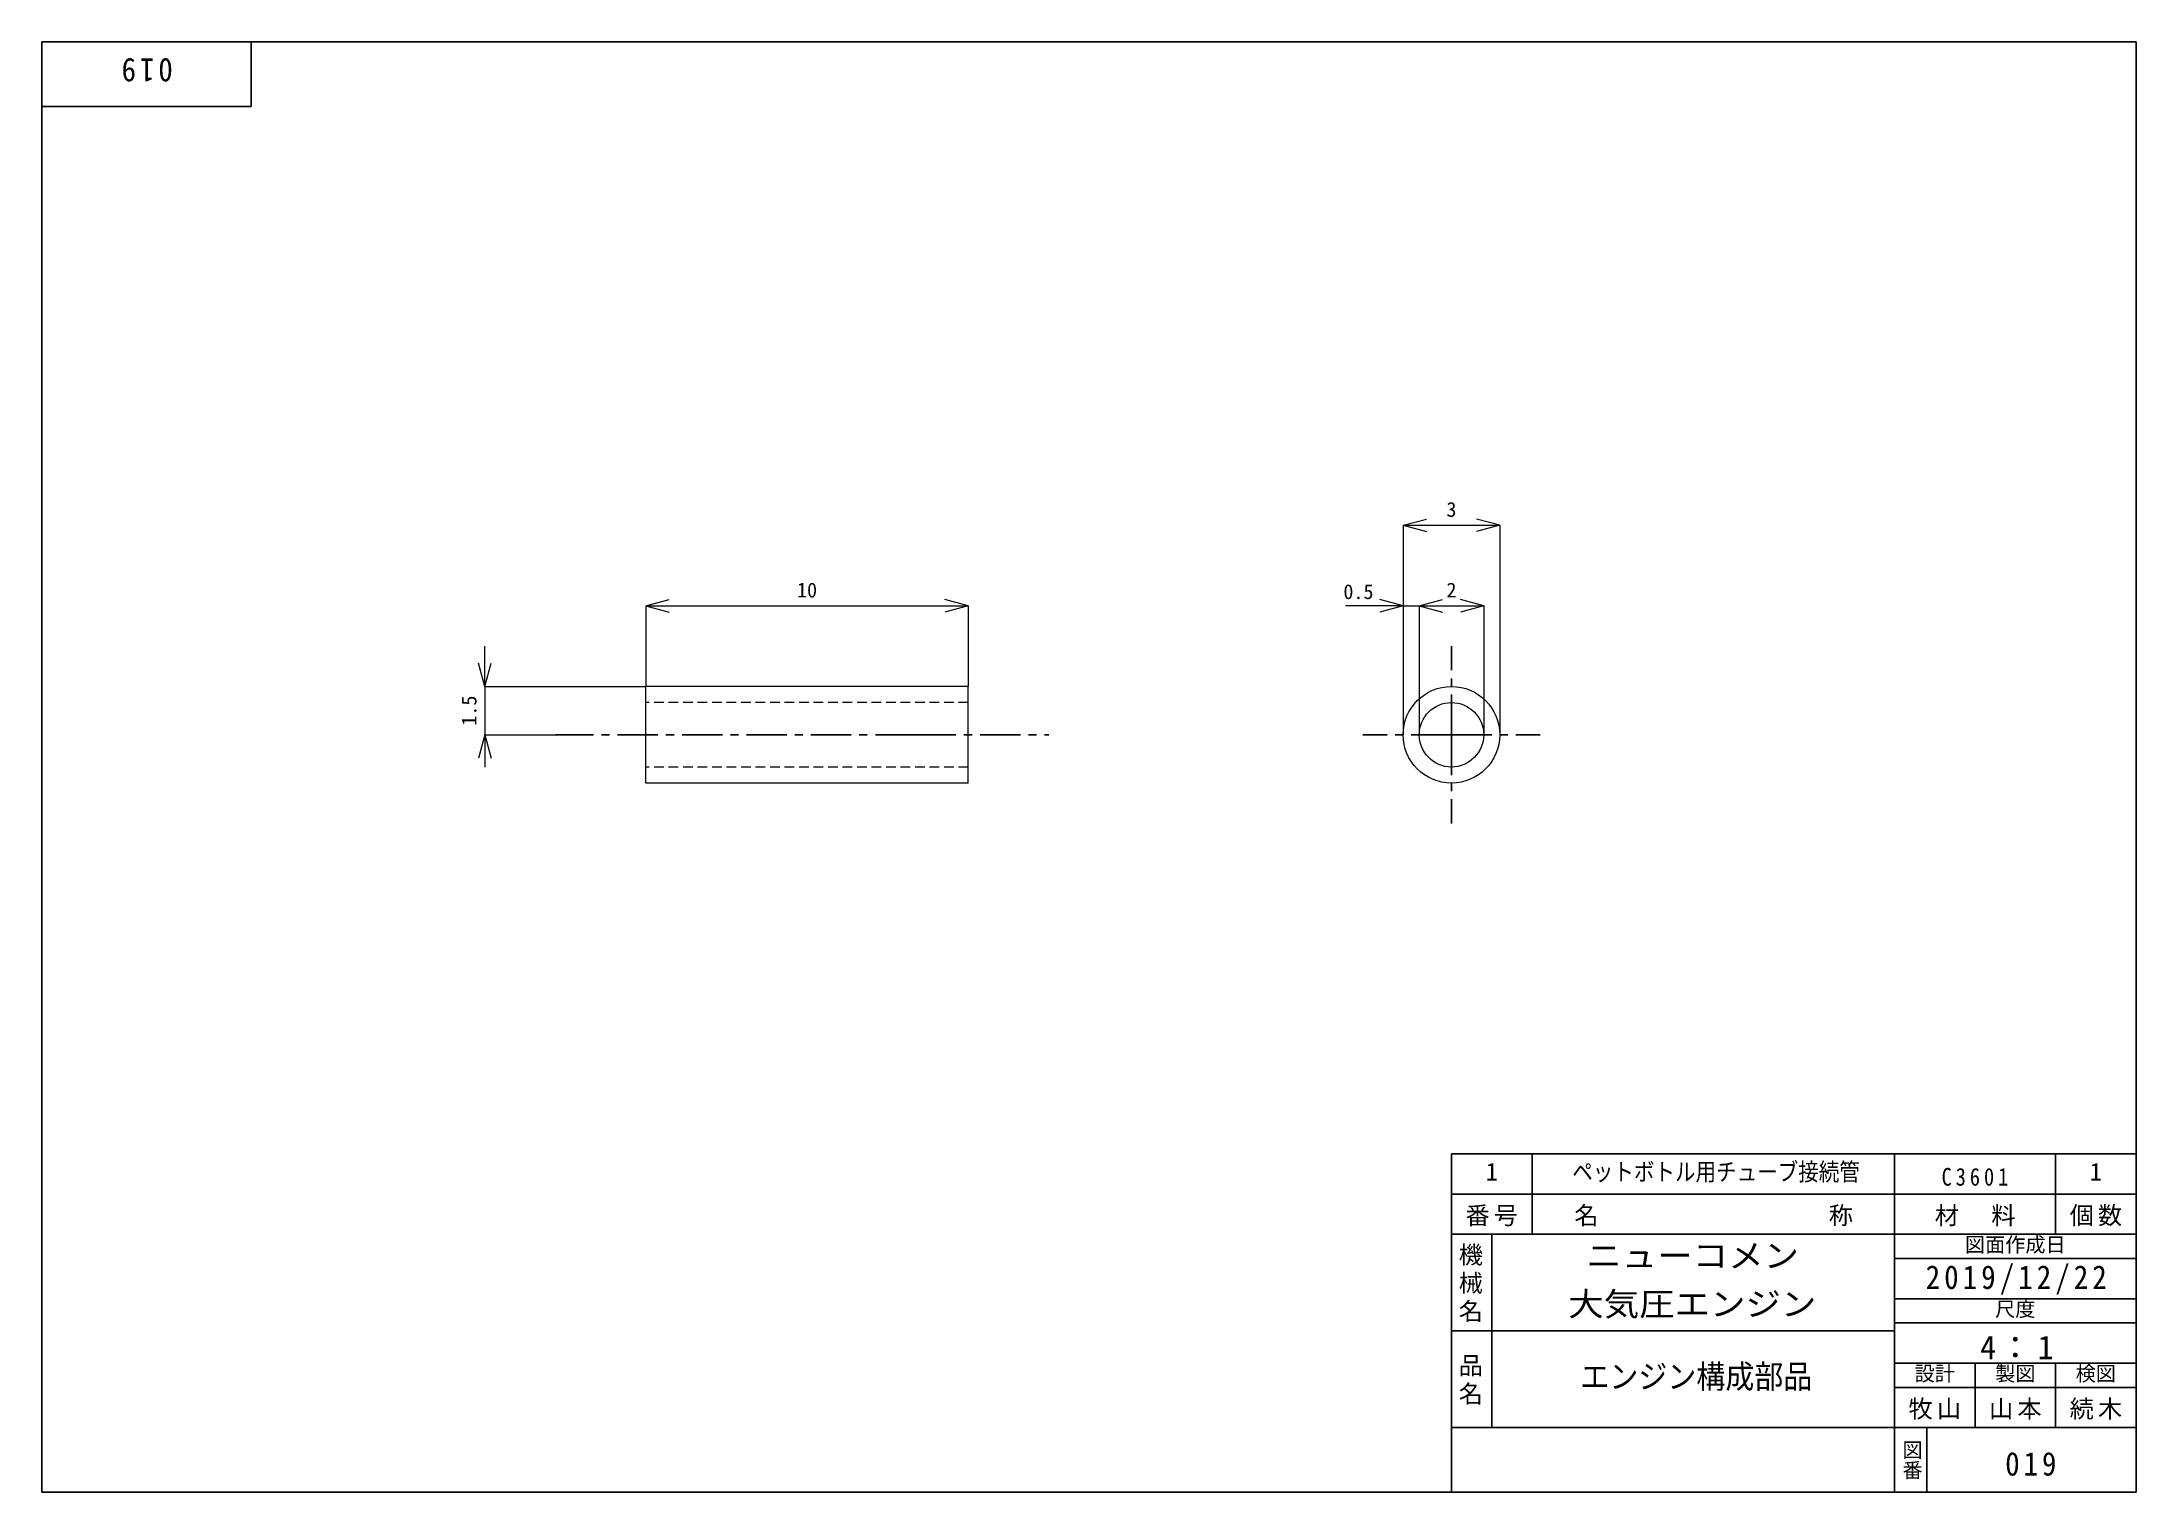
# Model space of a CAD drawing. Units: millimetres at full size, sheet at 4:1. Extents: x -32.5 to 32.5, y -23.4 to 21.6.
import ezdxf
from ezdxf.enums import TextEntityAlignment as Align

# ---------------------------------------------------------------- set-up
doc = ezdxf.new("R2010")
doc.units = ezdxf.units.MM
doc.header["$LTSCALE"] = 0.25
doc.linetypes.add('CHAIN1', pattern=[8, 5, -1, 1, -1])
doc.linetypes.add('DASHED1', pattern=[1.8, 1.2, -0.6])
doc.layers.add('0-7_表題欄内文字', color=7, linetype='Continuous')
for name, color, linetype, lineweight in [('0-F_輪郭線・表題欄', 7, 'Continuous', 25), ('1-1_実線', 7, 'Continuous', 18), ('1-2_中央線', 7, 'CHAIN1', 25), ('1-3_隠れ線', 4, 'DASHED1', 9), ('1-9_寸法線', 4, 'Continuous', 9)]:
    doc.layers.add(name, color=color, linetype=linetype, lineweight=lineweight)
doc.styles.add('@ＭＳ ゴシック', font='')
doc.styles.add('ＭＳ ゴシック', font='')
doc.styles.get('@ＭＳ ゴシック').set_extended_font_data('@MS Gothic')
doc.styles.get('ＭＳ ゴシック').set_extended_font_data('MS Gothic')

msp = doc.modelspace()

# ---------------------------------------------------------------- linework, layer by layer
at = {"layer": '0-F_輪郭線・表題欄'}
for p, q in [((-32.5, 21.625), (-32.5, -23.375)), ((32.5, 21.625), (-32.5, 21.625)), ((-26, 19.625), (-26, 21.625)), ((32.5, -23.375), (32.5, 21.625)), ((-26, 19.625), (-32.5, 19.625)), ((11.25, -12.875), (32.5, -12.875)), ((11.25, -23.375), (11.25, -12.875)), ((13.75, -15.375), (13.75, -12.875)), ((25, -23.375), (25, -12.875)), ((30, -15.375), (30, -12.875)), ((11.25, -14.125), (32.5, -14.125)), ((11.25, -15.375), (32.5, -15.375)), ((12.5, -21.375), (12.5, -15.375)), ((25, -16.125), (32.5, -16.125)), ((25, -17.375), (32.5, -17.375)), ((25, -18.125), (32.5, -18.125)), ((11.25, -18.375), (25, -18.375)), ((25, -19.375), (32.5, -19.375)), ((27.5, -21.375), (27.5, -19.375)), ((30, -21.375), (30, -19.375)), ((25, -20.125), (32.5, -20.125)), ((11.25, -21.375), (32.5, -21.375)), ((26, -23.375), (26, -21.375)), ((-32.5, -23.375), (32.5, -23.375))]:
    msp.add_line(p, q, dxfattribs=at)
at = {"layer": '1-1_実線'}
for p, q in [((-13.75, -1.375), (-13.75, 1.625)), ((-3.75, 1.625), (-13.75, 1.625)), ((-3.75, -1.375), (-3.75, 1.625)), ((-3.75, -1.375), (-13.75, -1.375))]:
    msp.add_line(p, q, dxfattribs=at)
for radius in [1.5, 1]:
    msp.add_circle((11.25, 0.125), radius, dxfattribs=at)
at = {"layer": '1-2_中央線'}
for p, q in [((11.25, 0.125), (11.25, 2.875)), ((-5.3802, 0.125), (-16.5577, 0.125)), ((-5.3802, 0.125), (-1.25, 0.125)), ((11.25, 0.125), (8.5, 0.125)), ((11.25, 0.125), (11.25, -2.625)), ((11.25, 0.125), (14, 0.125))]:
    msp.add_line(p, q, dxfattribs=at)
at = {"layer": '1-3_隠れ線', "linetype": 'Continuous'}
for p, q in [((9.75, 6.625), (12.75, 6.625)), ((-13.75, 4.125), (-3.75, 4.125))]:
    msp.add_line(p, q, dxfattribs=at)
at = {"layer": '1-3_隠れ線'}
for p, q in [((-3.75, 1.125), (-13.75, 1.125)), ((-3.75, -0.875), (-13.75, -0.875))]:
    msp.add_line(p, q, dxfattribs=at)
at = {"layer": '1-9_寸法線'}
for p, q in [((9.75, 6.625), (10.4744, 6.8191)), ((9.75, 6.625), (10.4744, 6.4309)), ((9.75, 6.625), (9.75, 0.125)), ((12.75, 6.625), (12.0256, 6.8191)), ((12.75, 6.625), (12.0256, 6.4309)), ((12.75, 6.625), (12.75, 0.125)), ((-13.75, 4.125), (-13.0256, 4.3191)), ((-13.75, 4.125), (-13.0256, 3.9309)), ((-13.75, 4.125), (-13.75, 1.625)), ((-3.75, 4.125), (-4.4744, 4.3191)), ((-3.75, 4.125), (-4.4744, 3.9309)), ((-3.75, 4.125), (-3.75, 1.625)), ((9.75, 4.125), (7.958, 4.125)), ((9.75, 4.125), (9.0256, 4.3191)), ((9.75, 4.125), (9.0256, 3.9309)), ((9.75, 4.125), (9.75, 2.875)), ((9.75, 4.125), (10.25, 4.125)), ((10.25, 4.125), (10.9744, 4.3191)), ((10.25, 4.125), (10.9744, 4.3191)), ((10.25, 4.125), (11.5, 4.125)), ((10.25, 4.125), (10.9744, 3.9309)), ((10.25, 4.125), (10.9744, 3.9309)), ((10.25, 4.125), (12.25, 4.125)), ((10.25, 4.125), (10.25, 0.125)), ((12.25, 4.125), (11.5256, 4.3191)), ((12.25, 4.125), (11.5256, 3.9309)), ((12.25, 4.125), (12.25, 0.125)), ((-18.75, 1.625), (-18.75, 2.875)), ((-18.75, 1.625), (-18.9441, 2.3494)), ((-18.75, 1.625), (-18.5559, 2.3494)), ((-18.75, 1.625), (-18.75, 0.125)), ((-18.75, 1.625), (-13.75, 1.625)), ((-18.75, 0.125), (-18.9441, -0.5994)), ((-18.75, 0.125), (-18.5559, -0.5994)), ((-18.75, 0.125), (-18.75, -0.875)), ((-18.75, 0.125), (-16.5577, 0.125))]:
    msp.add_line(p, q, dxfattribs=at)

# ---------------------------------------------------------------- texts
at = {"layer": '0-7_表題欄内文字', "style": 'ＭＳ ゴシック'}
for p in [(12.3125, -13.875), (31.0625, -13.875)]:
    msp.add_text('1', height=0.5499, dxfattribs=at).set_placement(p, align=Align.BOTTOM_LEFT)
for s, height, width, p in [('ペットボトル用チューブ接続管', 0.5499, 0.85, (15, -13.875)), ('ニューコメン', 0.7331, 1.1, (15.4375, -16.625)), ('大気圧エンジン', 0.7331, 1.1, (14.875, -18.125)), ('エンジン構成部品', 0.7331, 0.9, (15.25, -20.375))]:
    msp.add_text(s, height=height, dxfattribs=dict(at, width=width)).set_placement(p, align=Align.BOTTOM_LEFT)
at = {"layer": '0-7_表題欄内文字', "color": 4, "style": 'ＭＳ ゴシック'}
for s, p in [('図面作成日', (27.1875, -16.0625)), ('尺度', (28.125, -18.0625)), ('設計', (25.625, -20.0625)), ('製図', (28.125, -20.0625)), ('検図', (30.625, -20.0625))]:
    msp.add_text(s, height=0.4582, dxfattribs=at).set_placement(p, align=Align.BOTTOM_LEFT)
at = {"layer": '0-7_表題欄内文字', "color": 4, "style": '@ＭＳ ゴシック'}
msp.add_text('図番', height=0.4582, rotation=270, dxfattribs=at).set_placement((25.1875, -21.75), align=Align.BOTTOM_LEFT)
at = {"layer": '0-7_表題欄内文字', "attachment_point": 7}
for s, insert, char_height, rotation, style in [('\\T1.27;\\W0.9;019', (-28.4375, 21.125), 0.7331, 180, 'ＭＳ ゴシック'), ('\\T1.17;機械名', (11.5, -15.625), 0.5499, 270, '@ＭＳ ゴシック'), ('\\T1.17;品名', (11.5, -19.0625), 0.5499, 270, '@ＭＳ ゴシック')]:
    msp.add_mtext(s, dxfattribs=dict(at, insert=insert, char_height=char_height, rotation=rotation, style=style))
at = {"layer": '0-7_表題欄内文字', "attachment_point": 7, "style": 'ＭＳ ゴシック'}
for s, insert, char_height in [('\\T1.38;\\W0.85;C3601', (26.4602, -13.875), 0.5499), ('\\T1.17;番号', (11.6875, -15.125), 0.5499), ('\\T1.17;名\u3000\u3000\u3000\u3000\u3000\u3000\u3000\u3000称', (15.0625, -15.125), 0.5499), ('\\T1.17;材\u3000料', (26.25, -15.125), 0.5499), ('\\T1.17;個数', (30.4375, -15.125), 0.5499), ('\\T1.28;\\W0.9;2019/12/22', (25.9687, -17.25), 0.7331), ('\\T1.19;4：1', (27.6562, -19.25), 0.7331), ('\\T1.17;牧山', (25.4375, -21.125), 0.5499), ('\\T1.17;山本', (27.9375, -21.125), 0.5499), ('\\T1.17;続木', (30.4375, -21.125), 0.5499), ('\\T1.27;\\W0.9;019', (28.4375, -22.875), 0.7331)]:
    msp.add_mtext(s, dxfattribs=dict(at, insert=insert, char_height=char_height))
at = {"layer": '1-3_隠れ線', "style": 'ＭＳ ゴシック'}
msp.add_text('10', height=0.4582, dxfattribs=at).set_placement((-9.0625, 4.25), align=Align.BOTTOM_LEFT)
at = {"layer": '1-9_寸法線', "style": 'ＭＳ ゴシック'}
for s, p in [('3', (11.0938, 6.75)), ('0.5', (7.8953, 4.1985)), ('2', (11.0938, 4.25))]:
    msp.add_text(s, height=0.4582, dxfattribs=at).set_placement(p, align=Align.BOTTOM_LEFT)
msp.add_text('1.5', height=0.4582, rotation=90, dxfattribs=at).set_placement((-18.875, 0.4062), align=Align.BOTTOM_LEFT)

doc.saveas('drawing.dxf')
